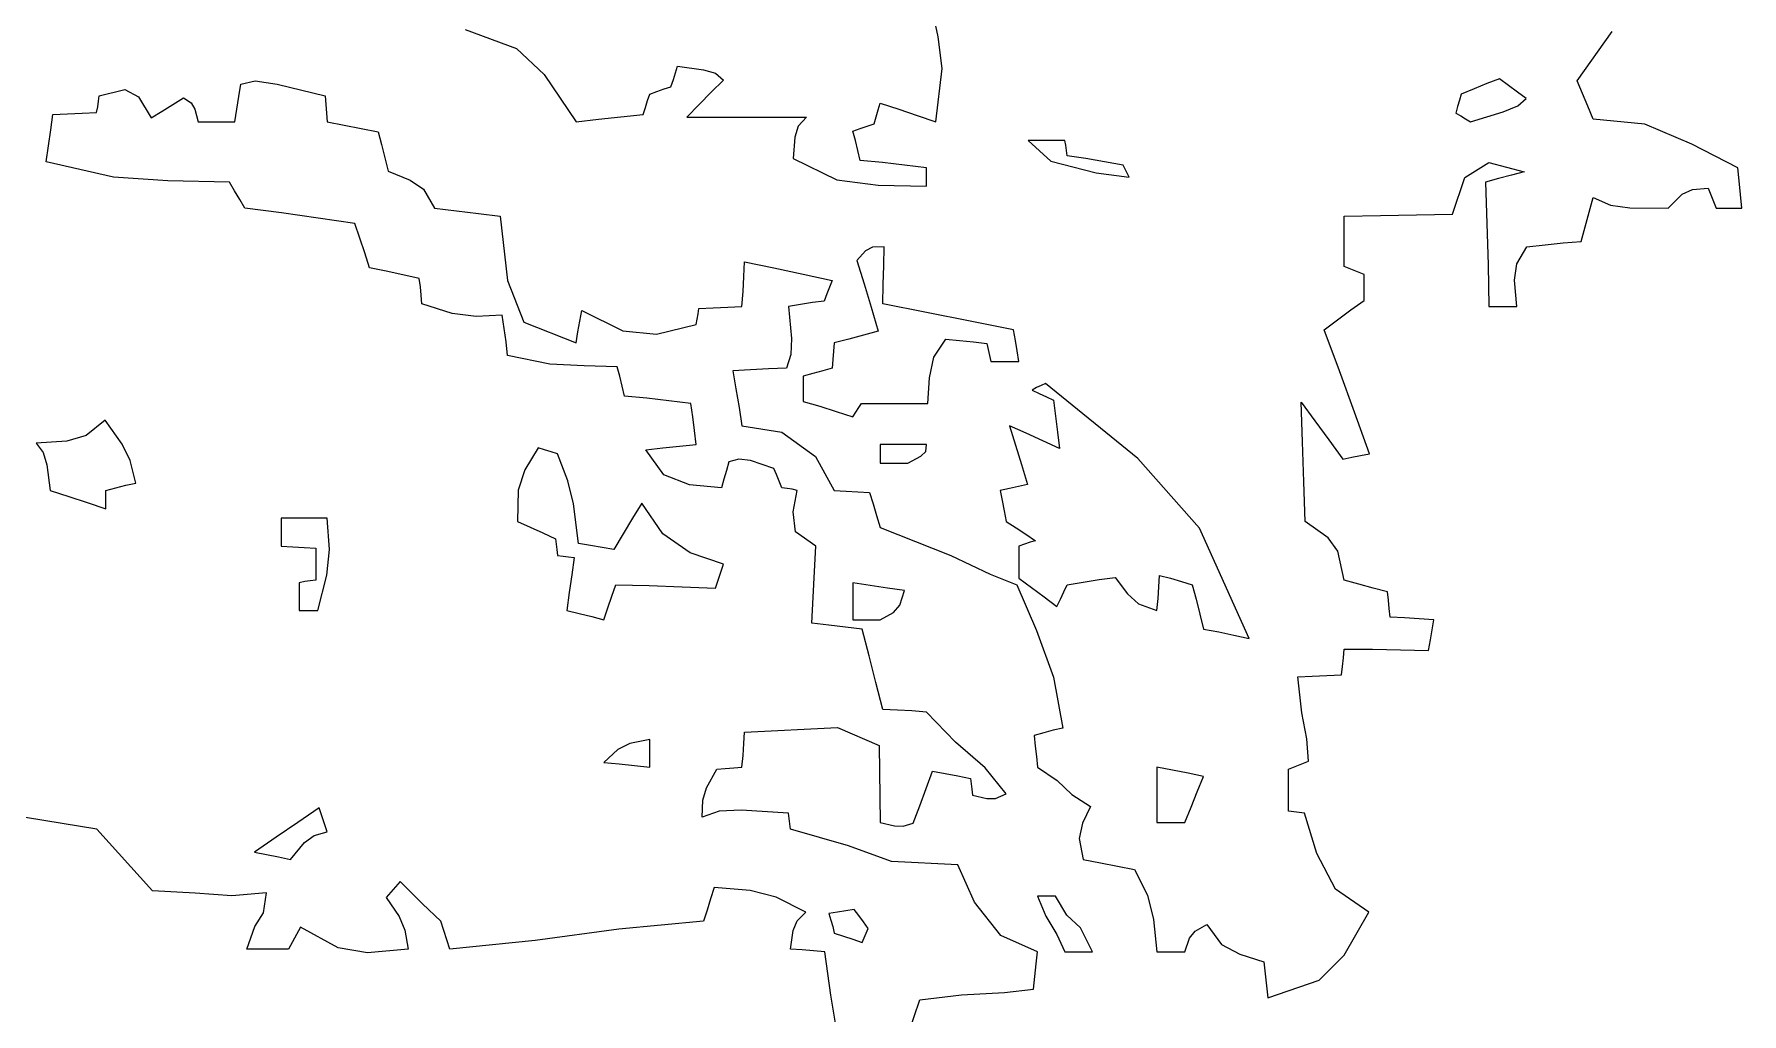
# Model space of a CAD drawing. Header units: millimetres. Extents: x 2622 to 2811, y 687 to 801.
# Drawn here: x 2747.583 to 2748.869, y 773.834 to 774.571 of the extents above; entities that cross this region are included whole.
import ezdxf

# ---------------------------------------------------------------- set-up
doc = ezdxf.new("R2010")
doc.units = ezdxf.units.MM
doc.layers.add('CHIOMA', color=94, linetype='Continuous')

msp = doc.modelspace()

# ---------------------------------------------------------------- linework, layer by layer
at = {"layer": 'CHIOMA', "linetype": 'Continuous'}
for p, q in [((2748.2643, 774.5695), (2748.2555, 774.6099)), ((2747.908, 774.5749), (2747.9468, 774.5607)), ((2748.7455, 774.5364), (2748.7718, 774.5735)), ((2747.9468, 774.5607), (2747.9676, 774.541)), ((2748.2673, 774.5455), (2748.2643, 774.5695)), ((2748.0664, 774.5424), (2748.068, 774.5474)), ((2748.068, 774.5474), (2748.0876, 774.5447)), ((2748.2625, 774.5054), (2748.2673, 774.5455)), ((2747.7375, 774.5244), (2747.739, 774.5339)), ((2747.739, 774.5339), (2747.75, 774.5362)), ((2747.75, 774.5362), (2747.7664, 774.5339)), ((2747.7664, 774.5339), (2747.8025, 774.5249)), ((2747.9676, 774.541), (2747.9915, 774.5054)), ((2748.063, 774.5319), (2748.0648, 774.5373)), ((2748.0648, 774.5373), (2748.0664, 774.5424)), ((2748.0876, 774.5447), (2748.0965, 774.542)), ((2748.1025, 774.5369), (2748.0934, 774.5278)), ((2748.0965, 774.542), (2748.1025, 774.5369)), ((2748.6774, 774.5343), (2748.6678, 774.5304)), ((2748.687, 774.5379), (2748.6774, 774.5343)), ((2748.6938, 774.5329), (2748.687, 774.5379)), ((2748.7004, 774.5279), (2748.6938, 774.5329)), ((2748.7495, 774.5269), (2748.7455, 774.5364)), ((2747.6313, 774.5168), (2747.6319, 774.5209)), ((2747.6319, 774.5209), (2747.6325, 774.5249)), ((2747.6325, 774.5249), (2747.6518, 774.5297)), ((2747.6518, 774.5297), (2747.6621, 774.5242)), ((2747.6621, 774.5242), (2747.6715, 774.5084)), ((2747.6879, 774.5184), (2747.696, 774.5234)), ((2747.696, 774.5234), (2747.7017, 774.5197)), ((2747.7017, 774.5197), (2747.7045, 774.5151)), ((2747.736, 774.5149), (2747.7375, 774.5244)), ((2747.8025, 774.5249), (2747.803, 774.5184)), ((2748.0438, 774.5163), (2748.0454, 774.5214)), ((2748.0454, 774.5214), (2748.047, 774.5264)), ((2748.047, 774.5264), (2748.0524, 774.5284)), ((2748.0524, 774.5284), (2748.0578, 774.5303)), ((2748.0578, 774.5303), (2748.063, 774.5319)), ((2748.0934, 774.5278), (2748.0843, 774.5184)), ((2748.219, 774.5144), (2748.2205, 774.5194)), ((2748.2205, 774.5194), (2748.2345, 774.5149)), ((2748.6568, 774.5218), (2748.6554, 774.5169)), ((2748.658, 774.5264), (2748.6568, 774.5218)), ((2748.6678, 774.5304), (2748.658, 774.5264)), ((2748.707, 774.5229), (2748.7004, 774.5279)), ((2748.7007, 774.5176), (2748.707, 774.5229)), ((2748.7535, 774.5173), (2748.7495, 774.5269)), ((2747.5959, 774.4993), (2747.5975, 774.5109)), ((2747.5975, 774.5109), (2747.6085, 774.5114)), ((2747.6085, 774.5114), (2747.6195, 774.5119)), ((2747.6195, 774.5119), (2747.6305, 774.5124)), ((2747.6305, 774.5124), (2747.6313, 774.5168)), ((2747.6715, 774.5084), (2747.6798, 774.5134)), ((2747.6798, 774.5134), (2747.6879, 774.5184)), ((2747.7045, 774.5151), (2747.707, 774.5054)), ((2747.7345, 774.5054), (2747.736, 774.5149)), ((2747.803, 774.5184), (2747.8035, 774.5119)), ((2747.8035, 774.5119), (2747.804, 774.5054)), ((2747.9915, 774.5054), (2748.0084, 774.5074)), ((2748.0084, 774.5074), (2748.0253, 774.5093)), ((2748.0253, 774.5093), (2748.042, 774.5109)), ((2748.042, 774.5109), (2748.0438, 774.5163)), ((2748.0843, 774.5184), (2748.075, 774.5089)), ((2748.075, 774.5089), (2748.105, 774.5089)), ((2748.105, 774.5089), (2748.135, 774.5089)), ((2748.135, 774.5089), (2748.165, 774.5089)), ((2748.165, 774.5089), (2748.1589, 774.5021)), ((2748.216, 774.5039), (2748.2175, 774.5093)), ((2748.2175, 774.5093), (2748.219, 774.5144)), ((2748.2345, 774.5149), (2748.2485, 774.5103)), ((2748.2485, 774.5103), (2748.2625, 774.5054)), ((2748.6554, 774.5169), (2748.654, 774.5119)), ((2748.654, 774.5119), (2748.6578, 774.5099)), ((2748.6578, 774.5099), (2748.6614, 774.5078)), ((2748.6614, 774.5078), (2748.665, 774.5054)), ((2748.665, 774.5054), (2748.6898, 774.513)), ((2748.6898, 774.513), (2748.7007, 774.5176)), ((2748.7575, 774.5074), (2748.7535, 774.5173)), ((2748.7965, 774.5036), (2748.7575, 774.5074)), ((2747.5943, 774.4874), (2747.5959, 774.4993)), ((2747.707, 774.5054), (2747.7163, 774.5054)), ((2747.7163, 774.5054), (2747.7254, 774.5054)), ((2747.7254, 774.5054), (2747.7345, 774.5054)), ((2747.804, 774.5054), (2747.8169, 774.5029)), ((2747.8169, 774.5029), (2747.8298, 774.5004)), ((2747.8298, 774.5004), (2747.8425, 774.4979)), ((2747.8425, 774.4979), (2747.845, 774.4883)), ((2748.1563, 774.494), (2748.155, 774.4779)), ((2748.1589, 774.5021), (2748.1563, 774.494)), ((2748.2, 774.4984), (2748.2054, 774.5004)), ((2748.2019, 774.4913), (2748.2, 774.4984)), ((2748.2054, 774.5004), (2748.2108, 774.5023)), ((2748.2108, 774.5023), (2748.216, 774.5039)), ((2748.8317, 774.4887), (2748.7965, 774.5036)), ((2747.5925, 774.4754), (2747.5943, 774.4874)), ((2747.845, 774.4883), (2747.8475, 774.4784)), ((2748.2038, 774.4839), (2748.2019, 774.4913)), ((2748.2055, 774.4764), (2748.2038, 774.4839)), ((2748.332, 774.4914), (2748.3491, 774.4759)), ((2748.3413, 774.4914), (2748.332, 774.4914)), ((2748.3504, 774.4914), (2748.3413, 774.4914)), ((2748.3595, 774.4914), (2748.3504, 774.4914)), ((2748.3603, 774.4878), (2748.3595, 774.4914)), ((2748.3609, 774.4839), (2748.3603, 774.4878)), ((2748.3615, 774.4799), (2748.3609, 774.4839)), ((2748.8665, 774.4709), (2748.8317, 774.4887)), ((2747.6432, 774.4638), (2747.5925, 774.4754)), ((2747.8475, 774.4784), (2747.85, 774.4684)), ((2747.85, 774.4684), (2747.8666, 774.4615)), ((2748.155, 774.4779), (2748.1878, 774.4618)), ((2748.2223, 774.4748), (2748.2055, 774.4764)), ((2748.2389, 774.4729), (2748.2223, 774.4748)), ((2748.2555, 774.4709), (2748.2389, 774.4729)), ((2748.2555, 774.4664), (2748.2555, 774.4709)), ((2748.3491, 774.4759), (2748.3831, 774.467)), ((2748.3755, 774.4778), (2748.3615, 774.4799)), ((2748.3895, 774.4754), (2748.3755, 774.4778)), ((2748.4035, 774.4729), (2748.3895, 774.4754)), ((2748.405, 774.4699), (2748.4035, 774.4729)), ((2748.4065, 774.4669), (2748.405, 774.4699)), ((2748.6609, 774.4636), (2748.679, 774.4748)), ((2748.679, 774.4748), (2748.7055, 774.4679)), ((2748.7055, 774.4679), (2748.6959, 774.4654)), ((2748.8675, 774.4609), (2748.8665, 774.4709)), ((2747.684, 774.4611), (2747.6432, 774.4638)), ((2747.7305, 774.4599), (2747.684, 774.4611)), ((2747.7344, 774.4534), (2747.7305, 774.4599)), ((2747.8666, 774.4615), (2747.8767, 774.4547)), ((2748.1878, 774.4618), (2748.219, 774.4577)), ((2748.219, 774.4577), (2748.2555, 774.4569)), ((2748.2555, 774.4618), (2748.2555, 774.4664)), ((2748.2555, 774.4569), (2748.2555, 774.4618)), ((2748.3831, 774.467), (2748.408, 774.4639)), ((2748.408, 774.4639), (2748.4065, 774.4669)), ((2748.6515, 774.4359), (2748.6609, 774.4636)), ((2748.6863, 774.4628), (2748.6765, 774.4599)), ((2748.6765, 774.4599), (2748.6774, 774.4289)), ((2748.6959, 774.4654), (2748.6863, 774.4628)), ((2748.8324, 774.4545), (2748.844, 774.4554)), ((2748.844, 774.4554), (2748.846, 774.4504)), ((2748.8685, 774.4508), (2748.8675, 774.4609)), ((2747.7383, 774.4469), (2747.7344, 774.4534)), ((2747.742, 774.4404), (2747.7383, 774.4469)), ((2747.8767, 774.4547), (2747.885, 774.4404)), ((2748.7545, 774.4374), (2748.7575, 774.4484)), ((2748.7575, 774.4484), (2748.7705, 774.4428)), ((2748.7705, 774.4428), (2748.7852, 774.4407)), ((2748.814, 774.4404), (2748.8245, 774.451)), ((2748.8245, 774.451), (2748.8324, 774.4545)), ((2748.846, 774.4504), (2748.848, 774.4454)), ((2748.848, 774.4454), (2748.85, 774.4404)), ((2748.8695, 774.4404), (2748.8685, 774.4508)), ((2747.7698, 774.4368), (2747.742, 774.4404)), ((2747.7974, 774.4329), (2747.7698, 774.4368)), ((2747.825, 774.4289), (2747.7974, 774.4329)), ((2747.885, 774.4404), (2747.9015, 774.4384)), ((2747.9015, 774.4384), (2747.918, 774.4364)), ((2747.918, 774.4364), (2747.9345, 774.4344)), ((2747.9345, 774.4344), (2747.94, 774.386)), ((2748.57, 774.4344), (2748.5973, 774.4349)), ((2748.57, 774.4219), (2748.57, 774.4344)), ((2748.5973, 774.4349), (2748.6244, 774.4354)), ((2748.6244, 774.4354), (2748.6515, 774.4359)), ((2748.7515, 774.4264), (2748.7545, 774.4374)), ((2748.7852, 774.4407), (2748.814, 774.4404)), ((2748.85, 774.4404), (2748.8565, 774.4404)), ((2748.8565, 774.4404), (2748.863, 774.4404)), ((2748.863, 774.4404), (2748.8695, 774.4404)), ((2747.8288, 774.4179), (2747.825, 774.4289)), ((2747.8324, 774.4068), (2747.8288, 774.4179)), ((2748.57, 774.4093), (2748.57, 774.4219)), ((2748.6774, 774.4289), (2748.6783, 774.3978)), ((2748.7485, 774.4154), (2748.7515, 774.4264)), ((2747.836, 774.3954), (2747.8324, 774.4068)), ((2748.2094, 774.4083), (2748.203, 774.4009)), ((2748.2147, 774.411), (2748.2094, 774.4083)), ((2748.2235, 774.4114), (2748.2147, 774.411)), ((2748.2233, 774.3973), (2748.2235, 774.4114)), ((2748.57, 774.3964), (2748.57, 774.4093)), ((2748.7001, 774.3984), (2748.7075, 774.4114)), ((2748.7075, 774.4114), (2748.7213, 774.4129)), ((2748.7213, 774.4129), (2748.7349, 774.4143)), ((2748.7349, 774.4143), (2748.7485, 774.4154)), ((2747.8485, 774.3929), (2747.836, 774.3954)), ((2747.861, 774.3903), (2747.8485, 774.3929)), ((2748.1179, 774.3889), (2748.1185, 774.3999)), ((2748.1185, 774.3999), (2748.1405, 774.3954)), ((2748.1405, 774.3954), (2748.1625, 774.3908)), ((2748.1625, 774.3908), (2748.1845, 774.3859)), ((2748.203, 774.4009), (2748.2084, 774.3834)), ((2748.2229, 774.3829), (2748.2233, 774.3973)), ((2748.575, 774.3944), (2748.57, 774.3964)), ((2748.58, 774.3924), (2748.575, 774.3944)), ((2748.585, 774.3904), (2748.58, 774.3924)), ((2748.6783, 774.3978), (2748.679, 774.3664)), ((2748.6983, 774.3861), (2748.7001, 774.3984)), ((2747.8735, 774.3874), (2747.861, 774.3903)), ((2747.8743, 774.3813), (2747.8735, 774.3874)), ((2747.8749, 774.3749), (2747.8743, 774.3813)), ((2747.94, 774.386), (2747.9522, 774.3547)), ((2748.1173, 774.3778), (2748.1179, 774.3889)), ((2748.1825, 774.3809), (2748.1805, 774.3758)), ((2748.1845, 774.3859), (2748.1825, 774.3809)), ((2748.2084, 774.3834), (2748.2138, 774.3658)), ((2748.2225, 774.3684), (2748.2229, 774.3829)), ((2748.585, 774.3839), (2748.585, 774.3904)), ((2748.585, 774.3774), (2748.585, 774.3839)), ((2748.7, 774.3664), (2748.6983, 774.3861)), ((2747.8755, 774.3684), (2747.8749, 774.3749)), ((2747.8982, 774.3612), (2747.8755, 774.3684)), ((2748.0834, 774.3609), (2748.084, 774.3649)), ((2748.084, 774.3649), (2748.0949, 774.3654)), ((2748.0949, 774.3654), (2748.1058, 774.3659)), ((2748.1058, 774.3659), (2748.1165, 774.3664)), ((2748.1165, 774.3664), (2748.1173, 774.3778)), ((2748.1605, 774.3679), (2748.1515, 774.3664)), ((2748.1515, 774.3664), (2748.1537, 774.3423)), ((2748.1695, 774.3693), (2748.1605, 774.3679)), ((2748.1785, 774.3704), (2748.1695, 774.3693)), ((2748.1805, 774.3758), (2748.1785, 774.3704)), ((2748.2138, 774.3658), (2748.219, 774.3479)), ((2748.2554, 774.3619), (2748.2225, 774.3684)), ((2748.575, 774.3638), (2748.585, 774.3709)), ((2748.585, 774.3709), (2748.585, 774.3774)), ((2748.679, 774.3664), (2748.686, 774.3664)), ((2748.686, 774.3664), (2748.693, 774.3664)), ((2748.693, 774.3664), (2748.7, 774.3664)), ((2747.9162, 774.3588), (2747.8982, 774.3612)), ((2747.936, 774.3599), (2747.9162, 774.3588)), ((2747.9374, 774.3499), (2747.936, 774.3599)), ((2747.9522, 774.3547), (2747.9915, 774.3389)), ((2747.993, 774.3473), (2747.9945, 774.3554)), ((2747.9945, 774.3554), (2747.996, 774.3634)), ((2747.996, 774.3634), (2748.0268, 774.3481)), ((2748.0521, 774.3455), (2748.082, 774.3529)), ((2748.082, 774.3529), (2748.0828, 774.3569)), ((2748.0828, 774.3569), (2748.0834, 774.3609)), ((2748.2883, 774.3554), (2748.2554, 774.3619)), ((2748.321, 774.3489), (2748.2883, 774.3554)), ((2748.555, 774.3489), (2748.565, 774.3564)), ((2748.565, 774.3564), (2748.575, 774.3638)), ((2747.9388, 774.3398), (2747.9374, 774.3499)), ((2747.94, 774.3294), (2747.9388, 774.3398)), ((2747.9915, 774.3389), (2747.993, 774.3473)), ((2748.0268, 774.3481), (2748.0521, 774.3455)), ((2748.1537, 774.3423), (2748.1533, 774.3303)), ((2748.197, 774.3419), (2748.186, 774.3389)), ((2748.208, 774.3449), (2748.197, 774.3419)), ((2748.219, 774.3479), (2748.208, 774.3449)), ((2748.261, 774.3283), (2748.27, 774.3419)), ((2748.27, 774.3419), (2748.2804, 774.3409)), ((2748.2804, 774.3409), (2748.2908, 774.3398)), ((2748.2908, 774.3398), (2748.301, 774.3384)), ((2748.3224, 774.3409), (2748.321, 774.3489)), ((2748.3238, 774.3329), (2748.3224, 774.3409)), ((2748.5664, 774.3179), (2748.555, 774.3489)), ((2747.9718, 774.323), (2747.94, 774.3294)), ((2748.1533, 774.3303), (2748.15, 774.3199)), ((2748.185, 774.3264), (2748.1845, 774.3199)), ((2748.1855, 774.3328), (2748.185, 774.3264)), ((2748.186, 774.3389), (2748.1855, 774.3328)), ((2748.2577, 774.3126), (2748.261, 774.3283)), ((2748.301, 774.3384), (2748.302, 774.3339)), ((2748.302, 774.3339), (2748.303, 774.3294)), ((2748.303, 774.3294), (2748.304, 774.3249)), ((2748.325, 774.3249), (2748.3238, 774.3329)), ((2747.9976, 774.3217), (2747.9718, 774.323)), ((2748.0225, 774.3209), (2747.9976, 774.3217)), ((2748.0244, 774.3138), (2748.0225, 774.3209)), ((2748.0263, 774.3064), (2748.0244, 774.3138)), ((2748.123, 774.3188), (2748.1095, 774.3179)), ((2748.1095, 774.3179), (2748.1119, 774.3043)), ((2748.1365, 774.3194), (2748.123, 774.3188)), ((2748.15, 774.3199), (2748.1365, 774.3194)), ((2748.1699, 774.3159), (2748.1625, 774.3139)), ((2748.1625, 774.3139), (2748.1625, 774.3078)), ((2748.1773, 774.3179), (2748.1699, 774.3159)), ((2748.1845, 774.3199), (2748.1773, 774.3179)), ((2748.304, 774.3249), (2748.311, 774.3249)), ((2748.311, 774.3249), (2748.318, 774.3249)), ((2748.318, 774.3249), (2748.325, 774.3249)), ((2748.5778, 774.2868), (2748.5664, 774.3179)), ((2748.028, 774.2989), (2748.0263, 774.3064)), ((2748.1119, 774.3043), (2748.1143, 774.2904)), ((2748.1625, 774.3078), (2748.1625, 774.3014)), ((2748.1625, 774.3014), (2748.1625, 774.2949)), ((2748.2565, 774.2934), (2748.2577, 774.3126)), ((2748.3384, 774.3053), (2748.335, 774.3034)), ((2748.335, 774.3034), (2748.3404, 774.3009)), ((2748.3418, 774.3069), (2748.3384, 774.3053)), ((2748.3404, 774.3009), (2748.3458, 774.2984)), ((2748.345, 774.3084), (2748.3418, 774.3069)), ((2748.4146, 774.252), (2748.345, 774.3084)), ((2748.0448, 774.2973), (2748.028, 774.2989)), ((2748.0614, 774.2954), (2748.0448, 774.2973)), ((2748.078, 774.2934), (2748.0614, 774.2954)), ((2748.0794, 774.2833), (2748.078, 774.2934)), ((2748.1143, 774.2904), (2748.1165, 774.2764)), ((2748.1625, 774.2949), (2748.175, 774.2913)), ((2748.175, 774.2913), (2748.1875, 774.2874)), ((2748.2023, 774.2869), (2748.2044, 774.2903)), ((2748.2044, 774.2903), (2748.2065, 774.2934)), ((2748.2065, 774.2934), (2748.2233, 774.2934)), ((2748.2233, 774.2934), (2748.2399, 774.2934)), ((2748.2399, 774.2934), (2748.2565, 774.2934)), ((2748.3458, 774.2984), (2748.351, 774.2959)), ((2748.351, 774.2959), (2748.3525, 774.2839)), ((2748.5375, 774.2944), (2748.548, 774.2803)), ((2748.5385, 774.2644), (2748.5375, 774.2944)), ((2747.637, 774.2809), (2747.6226, 774.2693)), ((2747.6498, 774.2628), (2747.637, 774.2809)), ((2748.0808, 774.2729), (2748.0794, 774.2833)), ((2748.1165, 774.2764), (2748.1465, 774.2718)), ((2748.1875, 774.2874), (2748.2, 774.2834)), ((2748.2, 774.2834), (2748.2023, 774.2869)), ((2748.318, 774.2764), (2748.3225, 774.2619)), ((2748.3305, 774.2709), (2748.318, 774.2764)), ((2748.3525, 774.2839), (2748.354, 774.2718)), ((2748.548, 774.2803), (2748.5585, 774.2659)), ((2748.589, 774.2554), (2748.5778, 774.2868)), ((2747.608, 774.265), (2747.585, 774.2634)), ((2747.585, 774.2634), (2747.5903, 774.2564)), ((2747.6226, 774.2693), (2747.608, 774.265)), ((2747.6558, 774.2505), (2747.6498, 774.2628)), ((2748.0694, 774.2613), (2748.082, 774.2624)), ((2748.082, 774.2624), (2748.0808, 774.2729)), ((2748.1465, 774.2718), (2748.1719, 774.2535)), ((2748.2205, 774.2624), (2748.2205, 774.2579)), ((2748.2323, 774.2624), (2748.2205, 774.2624)), ((2748.2439, 774.2624), (2748.2323, 774.2624)), ((2748.2555, 774.2624), (2748.2439, 774.2624)), ((2748.2549, 774.2572), (2748.2555, 774.2624)), ((2748.343, 774.2653), (2748.3305, 774.2709)), ((2748.3555, 774.2594), (2748.343, 774.2653)), ((2748.354, 774.2718), (2748.3555, 774.2594)), ((2748.5395, 774.2344), (2748.5385, 774.2644)), ((2748.5585, 774.2659), (2748.569, 774.2514)), ((2747.5903, 774.2564), (2747.5931, 774.2472)), ((2747.66, 774.2334), (2747.6558, 774.2505)), ((2747.963, 774.2599), (2747.953, 774.2434)), ((2747.9679, 774.2584), (2747.963, 774.2599)), ((2747.9728, 774.2569), (2747.9679, 774.2584)), ((2747.9775, 774.2554), (2747.9728, 774.2569)), ((2747.9854, 774.2352), (2747.9775, 774.2554)), ((2748.044, 774.2584), (2748.0568, 774.2599)), ((2748.0576, 774.2395), (2748.044, 774.2584)), ((2748.0568, 774.2599), (2748.0694, 774.2613)), ((2748.1065, 774.2494), (2748.1048, 774.2429)), ((2748.114, 774.2515), (2748.1065, 774.2494)), ((2748.1229, 774.2503), (2748.114, 774.2515)), ((2748.1405, 774.2444), (2748.1229, 774.2503)), ((2748.1719, 774.2535), (2748.186, 774.2279)), ((2748.2205, 774.2579), (2748.2205, 774.2533)), ((2748.2205, 774.2533), (2748.2205, 774.2484)), ((2748.2415, 774.2484), (2748.2513, 774.2536)), ((2748.2513, 774.2536), (2748.2549, 774.2572)), ((2748.3225, 774.2619), (2748.327, 774.2473)), ((2748.4611, 774.1995), (2748.4146, 774.252)), ((2748.569, 774.2514), (2748.5758, 774.2529)), ((2748.5758, 774.2529), (2748.5824, 774.2543)), ((2748.5824, 774.2543), (2748.589, 774.2554)), ((2747.5931, 774.2472), (2747.5955, 774.2279)), ((2747.953, 774.2434), (2747.948, 774.2282)), ((2748.077, 774.2322), (2748.0576, 774.2395)), ((2748.1029, 774.2364), (2748.101, 774.2299)), ((2748.1048, 774.2429), (2748.1029, 774.2364)), ((2748.1425, 774.2398), (2748.1405, 774.2444)), ((2748.1445, 774.2349), (2748.1425, 774.2398)), ((2748.2205, 774.2484), (2748.2275, 774.2484)), ((2748.2275, 774.2484), (2748.2345, 774.2484)), ((2748.2345, 774.2484), (2748.2415, 774.2484)), ((2748.327, 774.2473), (2748.3315, 774.2324)), ((2747.5955, 774.2279), (2747.6095, 774.2234)), ((2747.6375, 774.2279), (2747.645, 774.2299)), ((2747.6375, 774.2234), (2747.6375, 774.2279)), ((2747.645, 774.2299), (2747.6525, 774.2318)), ((2747.6525, 774.2318), (2747.66, 774.2334)), ((2747.948, 774.2282), (2747.9475, 774.2044)), ((2747.9895, 774.2177), (2747.9854, 774.2352)), ((2748.101, 774.2299), (2748.077, 774.2322)), ((2748.1465, 774.2299), (2748.1445, 774.2349)), ((2748.1504, 774.2294), (2748.1465, 774.2299)), ((2748.1543, 774.2288), (2748.1504, 774.2294)), ((2748.158, 774.2279), (2748.1543, 774.2288)), ((2748.155, 774.2117), (2748.158, 774.2279)), ((2748.186, 774.2279), (2748.1949, 774.2274)), ((2748.1949, 774.2274), (2748.2038, 774.2269)), ((2748.2038, 774.2269), (2748.2125, 774.2264)), ((2748.2125, 774.2264), (2748.2153, 774.2178)), ((2748.3179, 774.2294), (2748.311, 774.2279)), ((2748.311, 774.2279), (2748.3125, 774.2203)), ((2748.3248, 774.2309), (2748.3179, 774.2294)), ((2748.3315, 774.2324), (2748.3248, 774.2309)), ((2748.5405, 774.2044), (2748.5395, 774.2344)), ((2747.6095, 774.2234), (2747.6235, 774.2188)), ((2747.6235, 774.2188), (2747.6375, 774.2139)), ((2747.6375, 774.2188), (2747.6375, 774.2234)), ((2747.6375, 774.2139), (2747.6375, 774.2188)), ((2747.9935, 774.1879), (2747.9895, 774.2177)), ((2748.041, 774.2184), (2748.034, 774.2069)), ((2748.0569, 774.1953), (2748.041, 774.2184)), ((2748.1569, 774.1968), (2748.155, 774.2117)), ((2748.2153, 774.2178), (2748.2179, 774.2089)), ((2748.3125, 774.2203), (2748.314, 774.2124)), ((2748.314, 774.2124), (2748.3155, 774.2044)), ((2747.7695, 774.2069), (2747.7695, 774.1999)), ((2747.781, 774.2069), (2747.7695, 774.2069)), ((2747.7695, 774.1999), (2747.7695, 774.1929)), ((2747.7925, 774.2069), (2747.781, 774.2069)), ((2747.804, 774.2069), (2747.7925, 774.2069)), ((2747.8058, 774.1833), (2747.804, 774.2069)), ((2747.9475, 774.2044), (2747.957, 774.2003)), ((2747.957, 774.2003), (2747.9665, 774.1959)), ((2748.034, 774.2069), (2748.027, 774.1953)), ((2748.2179, 774.2089), (2748.2205, 774.1999)), ((2748.2205, 774.1999), (2748.2738, 774.1789)), ((2748.3155, 774.2044), (2748.3229, 774.1998)), ((2748.3229, 774.1998), (2748.3303, 774.1949)), ((2748.4985, 774.1164), (2748.4611, 774.1995)), ((2748.558, 774.1923), (2748.5405, 774.2044)), ((2747.7695, 774.1929), (2747.7695, 774.1859)), ((2747.7695, 774.1859), (2747.7783, 774.1854)), ((2747.7783, 774.1854), (2747.7869, 774.1849)), ((2747.7869, 774.1849), (2747.7955, 774.1844)), ((2747.9665, 774.1959), (2747.976, 774.1914)), ((2747.976, 774.1914), (2747.9765, 774.1874)), ((2747.9765, 774.1874), (2747.977, 774.1833)), ((2748.0024, 774.1864), (2747.9935, 774.1879)), ((2748.0113, 774.1849), (2748.0024, 774.1864)), ((2748.02, 774.1834), (2748.0113, 774.1849)), ((2748.027, 774.1953), (2748.02, 774.1834)), ((2748.0775, 774.1809), (2748.0569, 774.1953)), ((2748.172, 774.1859), (2748.1569, 774.1968)), ((2748.171, 774.1668), (2748.172, 774.1859)), ((2748.3293, 774.1874), (2748.325, 774.1859)), ((2748.325, 774.1859), (2748.325, 774.1779)), ((2748.3334, 774.1888), (2748.3293, 774.1874)), ((2748.3303, 774.1949), (2748.3375, 774.1899)), ((2748.3375, 774.1899), (2748.3334, 774.1888)), ((2748.5651, 774.1821), (2748.558, 774.1923)), ((2747.7955, 774.1844), (2747.7955, 774.1764)), ((2747.7955, 774.1764), (2747.7955, 774.1684)), ((2747.8038, 774.164), (2747.8058, 774.1833)), ((2747.977, 774.1833), (2747.9775, 774.1789)), ((2747.9775, 774.1789), (2747.9818, 774.1784)), ((2747.9818, 774.1784), (2747.9859, 774.1779)), ((2747.9859, 774.1779), (2747.99, 774.1774)), ((2747.99, 774.1774), (2747.9883, 774.1643)), ((2748.1025, 774.1724), (2748.0775, 774.1809)), ((2748.1005, 774.1664), (2748.1025, 774.1724)), ((2748.2738, 774.1789), (2748.3034, 774.1649)), ((2748.325, 774.1779), (2748.325, 774.1699)), ((2748.57, 774.1604), (2748.5651, 774.1821)), ((2747.7873, 774.1593), (2747.783, 774.1584)), ((2747.7914, 774.1599), (2747.7873, 774.1593)), ((2747.7955, 774.1604), (2747.7914, 774.1599)), ((2747.7955, 774.1684), (2747.7955, 774.1604)), ((2747.797, 774.1374), (2747.8038, 774.164)), ((2747.9883, 774.1643), (2747.9864, 774.1509)), ((2748.0965, 774.1544), (2748.0985, 774.1604)), ((2748.0985, 774.1604), (2748.1005, 774.1664)), ((2748.17, 774.1474), (2748.171, 774.1668)), ((2748.3034, 774.1649), (2748.3235, 774.1569)), ((2748.325, 774.1699), (2748.325, 774.1619)), ((2748.325, 774.1619), (2748.3345, 774.1549)), ((2748.3735, 774.1589), (2748.3855, 774.1608)), ((2748.3855, 774.1608), (2748.3975, 774.1624)), ((2748.3975, 774.1624), (2748.4068, 774.1499)), ((2748.4304, 774.1553), (2748.431, 774.1639)), ((2748.431, 774.1639), (2748.4393, 774.1618)), ((2748.4393, 774.1618), (2748.4474, 774.1594)), ((2748.4474, 774.1594), (2748.4555, 774.1569)), ((2748.5809, 774.1574), (2748.57, 774.1604)), ((2747.783, 774.1584), (2747.783, 774.1514)), ((2747.783, 774.1514), (2747.783, 774.1444)), ((2747.9864, 774.1509), (2747.9845, 774.1374)), ((2748.0155, 774.1394), (2748.0185, 774.1483)), ((2748.0185, 774.1483), (2748.0215, 774.1569)), ((2748.0215, 774.1569), (2748.0465, 774.1563)), ((2748.0465, 774.1563), (2748.0715, 774.1554)), ((2748.0715, 774.1554), (2748.0965, 774.1544)), ((2748.169, 774.1279), (2748.17, 774.1474)), ((2748.2, 774.1584), (2748.2, 774.1493)), ((2748.213, 774.1564), (2748.2, 774.1584)), ((2748.2, 774.1493), (2748.2, 774.1399)), ((2748.226, 774.1544), (2748.213, 774.1564)), ((2748.239, 774.1524), (2748.226, 774.1544)), ((2748.2353, 774.1416), (2748.239, 774.1524)), ((2748.3235, 774.1569), (2748.3382, 774.1225)), ((2748.3345, 774.1549), (2748.344, 774.1478)), ((2748.344, 774.1478), (2748.3535, 774.1404)), ((2748.3563, 774.1459), (2748.3589, 774.1514)), ((2748.3589, 774.1514), (2748.3615, 774.1569)), ((2748.3615, 774.1569), (2748.3735, 774.1589)), ((2748.4068, 774.1499), (2748.4152, 774.1425)), ((2748.429, 774.1374), (2748.4298, 774.1464)), ((2748.4298, 774.1464), (2748.4304, 774.1553)), ((2748.4555, 774.1569), (2748.4584, 774.1459)), ((2748.5918, 774.1544), (2748.5809, 774.1574)), ((2748.6025, 774.1514), (2748.5918, 774.1544)), ((2748.6033, 774.1453), (2748.6025, 774.1514)), ((2747.783, 774.1444), (2747.783, 774.1374)), ((2747.783, 774.1374), (2747.7878, 774.1374)), ((2747.7878, 774.1374), (2747.7924, 774.1374)), ((2747.7924, 774.1374), (2747.797, 774.1374)), ((2747.9845, 774.1374), (2747.9939, 774.1353)), ((2747.9939, 774.1353), (2748.0033, 774.1329)), ((2748.0125, 774.1304), (2748.0155, 774.1394)), ((2748.2, 774.1399), (2748.2, 774.1304)), ((2748.2205, 774.1304), (2748.2305, 774.1359)), ((2748.2305, 774.1359), (2748.2353, 774.1416)), ((2748.3535, 774.1404), (2748.3563, 774.1459)), ((2748.4152, 774.1425), (2748.429, 774.1374)), ((2748.4584, 774.1459), (2748.4613, 774.1348)), ((2748.4613, 774.1348), (2748.464, 774.1234)), ((2748.6039, 774.1389), (2748.6033, 774.1453)), ((2748.6045, 774.1324), (2748.6039, 774.1389)), ((2748.0033, 774.1329), (2748.0125, 774.1304)), ((2748.1818, 774.1264), (2748.169, 774.1279)), ((2748.1944, 774.1249), (2748.1818, 774.1264)), ((2748.207, 774.1234), (2748.1944, 774.1249)), ((2748.2, 774.1304), (2748.2069, 774.1304)), ((2748.2069, 774.1304), (2748.2138, 774.1304)), ((2748.2123, 774.1034), (2748.207, 774.1234)), ((2748.2138, 774.1304), (2748.2205, 774.1304)), ((2748.3382, 774.1225), (2748.3512, 774.0873)), ((2748.464, 774.1234), (2748.4755, 774.1213)), ((2748.4755, 774.1213), (2748.487, 774.1189)), ((2748.6155, 774.1319), (2748.6045, 774.1324)), ((2748.6265, 774.1313), (2748.6155, 774.1319)), ((2748.6375, 774.1304), (2748.6265, 774.1313)), ((2748.6349, 774.1153), (2748.6363, 774.1229)), ((2748.6363, 774.1229), (2748.6375, 774.1304)), ((2748.487, 774.1189), (2748.4985, 774.1164)), ((2748.5694, 774.1019), (2748.57, 774.1084)), ((2748.57, 774.1084), (2748.5913, 774.1083)), ((2748.5913, 774.1083), (2748.6124, 774.1079)), ((2748.6124, 774.1079), (2748.6335, 774.1074)), ((2748.6335, 774.1074), (2748.6349, 774.1153)), ((2748.2174, 774.0833), (2748.2123, 774.1034)), ((2748.568, 774.0889), (2748.5688, 774.0954)), ((2748.5688, 774.0954), (2748.5694, 774.1019)), ((2748.2225, 774.0629), (2748.2174, 774.0833)), ((2748.3512, 774.0873), (2748.358, 774.0489)), ((2748.535, 774.0874), (2748.546, 774.0879)), ((2748.5381, 774.0604), (2748.535, 774.0874)), ((2748.546, 774.0879), (2748.557, 774.0884)), ((2748.557, 774.0884), (2748.568, 774.0889)), ((2748.2335, 774.0624), (2748.2225, 774.0629)), ((2748.2445, 774.0618), (2748.2335, 774.0624)), ((2748.2555, 774.0609), (2748.2445, 774.0618)), ((2748.2773, 774.0383), (2748.2555, 774.0609)), ((2748.5418, 774.0409), (2748.5381, 774.0604)), ((2748.1179, 774.0373), (2748.1185, 774.0459)), ((2748.1185, 774.0459), (2748.1883, 774.0494)), ((2748.1883, 774.0494), (2748.2199, 774.0358)), ((2748.3438, 774.0454), (2748.3365, 774.0434)), ((2748.3365, 774.0434), (2748.3374, 774.0354)), ((2748.3509, 774.0473), (2748.3438, 774.0454)), ((2748.358, 774.0489), (2748.3509, 774.0473)), ((2748.0231, 774.0329), (2748.0125, 774.0229)), ((2748.032, 774.0374), (2748.0231, 774.0329)), ((2748.047, 774.0404), (2748.032, 774.0374)), ((2748.047, 774.0334), (2748.047, 774.0404)), ((2748.047, 774.0264), (2748.047, 774.0334)), ((2748.1173, 774.0284), (2748.1179, 774.0373)), ((2748.2199, 774.0358), (2748.2205, 773.9779)), ((2748.2996, 774.019), (2748.2773, 774.0383)), ((2748.3374, 774.0354), (2748.3383, 774.0274)), ((2748.543, 774.0239), (2748.5418, 774.0409)), ((2748.0125, 774.0229), (2748.024, 774.0219)), ((2748.024, 774.0219), (2748.0355, 774.0208)), ((2748.0355, 774.0208), (2748.047, 774.0194)), ((2748.047, 774.0194), (2748.047, 774.0264)), ((2748.0897, 774.0039), (2748.0975, 774.0179)), ((2748.0975, 774.0179), (2748.1039, 774.0184)), ((2748.1039, 774.0184), (2748.1103, 774.0189)), ((2748.1103, 774.0189), (2748.1165, 774.0194)), ((2748.1165, 774.0194), (2748.1173, 774.0284)), ((2748.3155, 773.9994), (2748.2996, 774.019)), ((2748.3383, 774.0274), (2748.339, 774.0194)), ((2748.339, 774.0194), (2748.3539, 774.0095)), ((2748.429, 774.0194), (2748.429, 774.0058)), ((2748.4408, 774.0173), (2748.429, 774.0194)), ((2748.528, 774.0179), (2748.533, 774.0199)), ((2748.528, 774.0074), (2748.528, 774.0179)), ((2748.533, 774.0199), (2748.538, 774.0219)), ((2748.538, 774.0219), (2748.543, 774.0239)), ((2748.2553, 774.0034), (2748.26, 774.0164)), ((2748.26, 774.0164), (2748.2695, 774.0148)), ((2748.2695, 774.0148), (2748.279, 774.0129)), ((2748.279, 774.0129), (2748.2885, 774.0109)), ((2748.2885, 774.0109), (2748.289, 774.0069)), ((2748.289, 774.0069), (2748.2895, 774.0028)), ((2748.3539, 774.0095), (2748.365, 773.9988)), ((2748.429, 774.0058), (2748.429, 773.9919)), ((2748.4524, 774.0149), (2748.4408, 774.0173)), ((2748.464, 774.0124), (2748.4524, 774.0149)), ((2748.4594, 774.0009), (2748.464, 774.0124)), ((2748.528, 773.9969), (2748.528, 774.0074)), ((2748.0865, 773.9819), (2748.0869, 773.9946)), ((2748.0869, 773.9946), (2748.0897, 774.0039)), ((2748.2504, 773.9904), (2748.2553, 774.0034)), ((2748.2895, 774.0028), (2748.29, 773.9984)), ((2748.29, 773.9984), (2748.3009, 773.9958)), ((2748.3009, 773.9958), (2748.3075, 773.996)), ((2748.3075, 773.996), (2748.3155, 773.9994)), ((2748.365, 773.9988), (2748.379, 773.9899)), ((2748.4548, 773.9894), (2748.4594, 774.0009)), ((2748.528, 773.9864), (2748.528, 773.9969)), ((2747.6306, 773.9728), (2747.5646, 773.9835)), ((2747.798, 773.9889), (2747.7819, 773.9779)), ((2747.8, 773.9829), (2747.798, 773.9889)), ((2747.802, 773.9769), (2747.8, 773.9829)), ((2748.0992, 773.9863), (2748.0865, 773.9819)), ((2748.116, 773.9871), (2748.0992, 773.9863)), ((2748.1515, 773.9849), (2748.116, 773.9871)), ((2748.152, 773.9809), (2748.1515, 773.9849)), ((2748.1525, 773.9769), (2748.152, 773.9809)), ((2748.2455, 773.9774), (2748.2504, 773.9904)), ((2748.379, 773.9899), (2748.373, 773.9773)), ((2748.429, 773.9919), (2748.429, 773.9779)), ((2748.45, 773.9779), (2748.4548, 773.9894)), ((2748.532, 773.9859), (2748.528, 773.9864)), ((2748.536, 773.9854), (2748.532, 773.9859)), ((2748.54, 773.9849), (2748.536, 773.9854)), ((2748.5495, 773.9546), (2748.54, 773.9849)), ((2747.6725, 773.9264), (2747.6306, 773.9728)), ((2747.7658, 773.9668), (2747.7495, 773.9554)), ((2747.7819, 773.9779), (2747.7658, 773.9668)), ((2747.7871, 773.9627), (2747.7943, 773.9681)), ((2747.7943, 773.9681), (2747.804, 773.9709)), ((2747.804, 773.9709), (2747.802, 773.9769)), ((2748.153, 773.9729), (2748.1525, 773.9769)), ((2748.1966, 773.9603), (2748.153, 773.9729)), ((2748.2205, 773.9779), (2748.2314, 773.9752)), ((2748.2314, 773.9752), (2748.2379, 773.9751)), ((2748.2379, 773.9751), (2748.2455, 773.9774)), ((2748.373, 773.9773), (2748.3704, 773.9658)), ((2748.429, 773.9779), (2748.436, 773.9779)), ((2748.436, 773.9779), (2748.443, 773.9779)), ((2748.443, 773.9779), (2748.45, 773.9779)), ((2747.7495, 773.9554), (2747.7585, 773.9538)), ((2747.7585, 773.9538), (2747.7675, 773.9519)), ((2747.7765, 773.9499), (2747.7871, 773.9627)), ((2748.229, 773.9485), (2748.1966, 773.9603)), ((2748.3704, 773.9658), (2748.3735, 773.9499)), ((2748.5635, 773.9277), (2748.5495, 773.9546)), ((2747.7675, 773.9519), (2747.7765, 773.9499)), ((2748.279, 773.9459), (2748.229, 773.9485)), ((2748.2916, 773.9179), (2748.279, 773.9459)), ((2748.3735, 773.9499), (2748.3864, 773.9474)), ((2748.3864, 773.9474), (2748.3993, 773.9449)), ((2748.3993, 773.9449), (2748.412, 773.9424)), ((2748.412, 773.9424), (2748.4219, 773.923)), ((2747.8555, 773.9294), (2747.852, 773.9254)), ((2747.859, 773.9334), (2747.8555, 773.9294)), ((2747.876, 773.9166), (2747.859, 773.9334)), ((2748.0955, 773.9289), (2748.0929, 773.9204)), ((2748.1226, 773.9267), (2748.0955, 773.9289)), ((2748.5885, 773.9104), (2748.5635, 773.9277)), ((2747.7046, 773.9246), (2747.6725, 773.9264)), ((2747.7323, 773.9227), (2747.7046, 773.9246)), ((2747.7585, 773.9249), (2747.7323, 773.9227)), ((2747.7562, 773.9098), (2747.7585, 773.9249)), ((2747.852, 773.9254), (2747.8485, 773.9214)), ((2747.8485, 773.9214), (2747.8584, 773.907)), ((2747.8897, 773.9035), (2747.876, 773.9166)), ((2748.0929, 773.9204), (2748.0903, 773.9119)), ((2748.1423, 773.9216), (2748.1226, 773.9267)), ((2748.1645, 773.9104), (2748.1423, 773.9216)), ((2748.3113, 773.8927), (2748.2916, 773.9179)), ((2748.339, 773.9224), (2748.3454, 773.9072)), ((2748.3435, 773.9224), (2748.339, 773.9224)), ((2748.348, 773.9224), (2748.3435, 773.9224)), ((2748.3525, 773.9224), (2748.348, 773.9224)), ((2748.3612, 773.908), (2748.3525, 773.9224)), ((2748.4219, 773.923), (2748.4263, 773.9048)), ((2747.7497, 773.8995), (2747.7562, 773.9098)), ((2747.8584, 773.907), (2747.8627, 773.8968)), ((2747.8965, 773.8824), (2747.8897, 773.9035)), ((2748.0875, 773.9034), (2748.0238, 773.8975)), ((2748.0903, 773.9119), (2748.0875, 773.9034)), ((2748.155, 773.8964), (2748.158, 773.9037)), ((2748.158, 773.9037), (2748.1645, 773.9104)), ((2748.1884, 773.9104), (2748.182, 773.9094)), ((2748.182, 773.9094), (2748.1834, 773.9044)), ((2748.1834, 773.9044), (2748.1848, 773.8994)), ((2748.1948, 773.9114), (2748.1884, 773.9104)), ((2748.201, 773.9124), (2748.1948, 773.9114)), ((2748.2045, 773.9078), (2748.201, 773.9124)), ((2748.208, 773.9029), (2748.2045, 773.9078)), ((2748.2115, 773.8979), (2748.208, 773.9029)), ((2748.3454, 773.9072), (2748.3537, 773.8936)), ((2748.3714, 773.8985), (2748.3612, 773.908)), ((2748.4263, 773.9048), (2748.429, 773.8804)), ((2748.5701, 773.8779), (2748.5885, 773.9104)), ((2747.7435, 773.8824), (2747.7497, 773.8995)), ((2747.781, 773.8934), (2747.778, 773.8879)), ((2747.784, 773.8989), (2747.781, 773.8934)), ((2747.8125, 773.8835), (2747.784, 773.8989)), ((2747.8627, 773.8968), (2747.865, 773.8824)), ((2748.0238, 773.8975), (2747.9607, 773.889)), ((2748.153, 773.8824), (2748.155, 773.8964)), ((2748.1848, 773.8994), (2748.186, 773.8944)), ((2748.186, 773.8944), (2748.193, 773.8923)), ((2748.193, 773.8923), (2748.2, 773.8899)), ((2748.2, 773.8899), (2748.207, 773.8874)), ((2748.207, 773.8874), (2748.2085, 773.8909)), ((2748.2085, 773.8909), (2748.21, 773.8944)), ((2748.21, 773.8944), (2748.2115, 773.8979)), ((2748.339, 773.8804), (2748.3113, 773.8927)), ((2748.3537, 773.8936), (2748.3595, 773.8804)), ((2748.3805, 773.8804), (2748.3714, 773.8985)), ((2748.45, 773.8804), (2748.4536, 773.8908)), ((2748.4536, 773.8908), (2748.4578, 773.8961)), ((2748.4578, 773.8961), (2748.4665, 773.9009)), ((2748.4665, 773.9009), (2748.4777, 773.8859)), ((2747.754, 773.8824), (2747.7435, 773.8824)), ((2747.7645, 773.8824), (2747.754, 773.8824)), ((2747.775, 773.8824), (2747.7645, 773.8824)), ((2747.778, 773.8879), (2747.775, 773.8824)), ((2747.8344, 773.8798), (2747.8125, 773.8835)), ((2747.865, 773.8824), (2747.8344, 773.8798)), ((2747.9607, 773.889), (2747.8965, 773.8824)), ((2748.1618, 773.8819), (2748.153, 773.8824)), ((2748.1704, 773.8813), (2748.1618, 773.8819)), ((2748.179, 773.8804), (2748.1704, 773.8813)), ((2748.1835, 773.8477), (2748.179, 773.8804)), ((2748.338, 773.8713), (2748.339, 773.8804)), ((2748.3595, 773.8804), (2748.3665, 773.8804)), ((2748.3665, 773.8804), (2748.3735, 773.8804)), ((2748.3735, 773.8804), (2748.3805, 773.8804)), ((2748.429, 773.8804), (2748.436, 773.8804)), ((2748.436, 773.8804), (2748.443, 773.8804)), ((2748.443, 773.8804), (2748.45, 773.8804)), ((2748.4777, 773.8859), (2748.4915, 773.8786)), ((2748.4915, 773.8786), (2748.5095, 773.8729)), ((2748.5512, 773.8591), (2748.5701, 773.8779)), ((2748.337, 773.8619), (2748.338, 773.8713)), ((2748.5095, 773.8729), (2748.5105, 773.8639)), ((2748.5105, 773.8639), (2748.5115, 773.8549)), ((2748.3143, 773.8498), (2748.336, 773.8524)), ((2748.336, 773.8524), (2748.337, 773.8619)), ((2748.5115, 773.8549), (2748.5125, 773.8459)), ((2748.5125, 773.8459), (2748.5512, 773.8591)), ((2748.187, 773.8266), (2748.1835, 773.8477)), ((2748.2419, 773.8193), (2748.2505, 773.8444)), ((2748.2505, 773.8444), (2748.2817, 773.848)), ((2748.2817, 773.848), (2748.3143, 773.8498))]:
    msp.add_line(p, q, dxfattribs=at)

doc.saveas('drawing.dxf')
